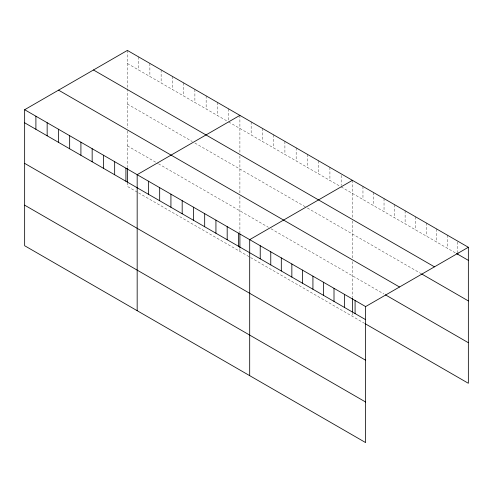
<?xml version="1.0" encoding="UTF-8"?>
<svg xmlns="http://www.w3.org/2000/svg" width="493" height="493" viewBox="0 0 493 493"><rect width="100%" height="100%" fill="white"/><g stroke="black" fill="none" stroke-linecap="round" stroke-linejoin="round"><path stroke-width="0.37" stroke-dasharray="2.46 1.85" d="M127.379 50.409L127.379 88.124M127.379 63.492L227.982 121.574M228.647 121.962L339.843 186.157M341.168 186.921L455.834 253.125M127.379 104.06L192.239 141.509M194.889 143.038L306.085 207.239M307.41 208.003L420.923 273.535M127.379 145.854L157.822 163.436M158.487 163.818L268.358 227.255M271.008 228.783L384.035 294.038M137.307 192.153L127.379 186.422L127.379 182.804M138.632 192.923L364.937 323.574M457.812 241.952L457.812 251.96M447.274 235.099L447.274 248.182M436.73 229.011L436.73 242.094M426.192 222.928L426.192 236.011M415.654 216.846L415.654 229.929M405.117 210.757L405.117 223.84M394.579 204.675L394.579 217.758M384.035 198.587L384.035 211.676M373.497 192.504L373.497 205.587M362.959 186.422L362.959 199.505M352.421 180.333L352.421 218.048M352.421 220.944L352.421 257.87M352.421 261.604L352.421 297.513M352.421 312.728L352.421 316.352M341.168 175.379L341.168 185.38M329.916 167.343L329.916 180.426M318.663 160.847L318.663 173.93M307.41 154.352L307.41 167.435M296.157 147.851L296.157 160.94M284.905 141.355L284.905 154.438M273.652 134.86L273.652 147.943M262.399 128.365L262.399 141.448M251.153 121.87L251.153 134.953M239.9 115.374L239.9 153.083M239.9 155.985L239.9 193.65M239.9 196.639L239.9 233.275M239.9 248.49L239.9 251.387M228.647 108.873L228.647 120.421M217.395 102.378L217.395 115.461M206.142 95.882L206.142 108.965M194.889 89.387L194.889 102.47M183.636 82.892L183.636 95.975M172.384 76.397L172.384 89.479M161.131 69.895L161.131 82.978M149.878 63.4L149.878 76.483M138.632 56.905L138.632 69.988M127.379 88.845L127.379 127.946M127.379 130.928L127.379 167.589"/><path stroke-width="0.74" d="M24.65 109.717L365.621 306.578L365.621 442.591L24.65 245.73L24.65 109.717L127.379 50.409L468.35 247.27L468.35 383.283L365.59 323.956M239.9 115.374L137.171 174.682L137.171 310.695M352.421 180.333L249.692 239.641L249.692 375.66M365.621 306.578L468.35 247.27M456.493 253.507L468.35 260.353M93.479 69.981L434.45 266.836M421.583 273.917L468.35 300.921M58.55 90.145L399.521 287.006M385.353 294.796L468.35 342.715M24.65 122.8L365.621 319.661M24.65 163.368L365.621 360.229M24.65 205.162L365.621 402.023M457.812 252.724L457.812 254.265M355.083 300.49L355.083 313.573M352.421 298.24L352.421 312.007M344.545 294.407L344.545 307.49M334.007 288.325L334.007 301.408M323.47 282.236L323.47 295.319M312.926 276.154L312.926 289.237M302.388 270.065L302.388 283.148M291.85 263.983L291.85 277.066M281.312 257.901L281.312 270.984M270.768 251.812L270.768 264.895M260.23 245.73L260.23 258.813M239.9 234.002L239.9 247.763M238.439 233.146L238.439 246.229M227.187 226.651L227.187 239.734M215.934 220.155L215.934 233.238M204.681 213.66L204.681 226.743M193.435 207.165L193.435 220.248M182.182 200.663L182.182 213.752M170.929 194.168L170.929 207.251M159.677 187.673L159.677 200.756M148.424 181.177L148.424 194.26M127.379 168.316L127.379 182.077M125.918 168.187L125.918 181.27M114.666 161.686L114.666 174.769M103.413 155.19L103.413 168.273M92.16 148.695L92.16 161.778M80.914 142.2L80.914 155.283M69.661 135.704L69.661 148.787M58.408 129.203L58.408 142.292M47.155 122.708L47.155 135.791M35.903 116.212L35.903 129.295"/></g></svg>
